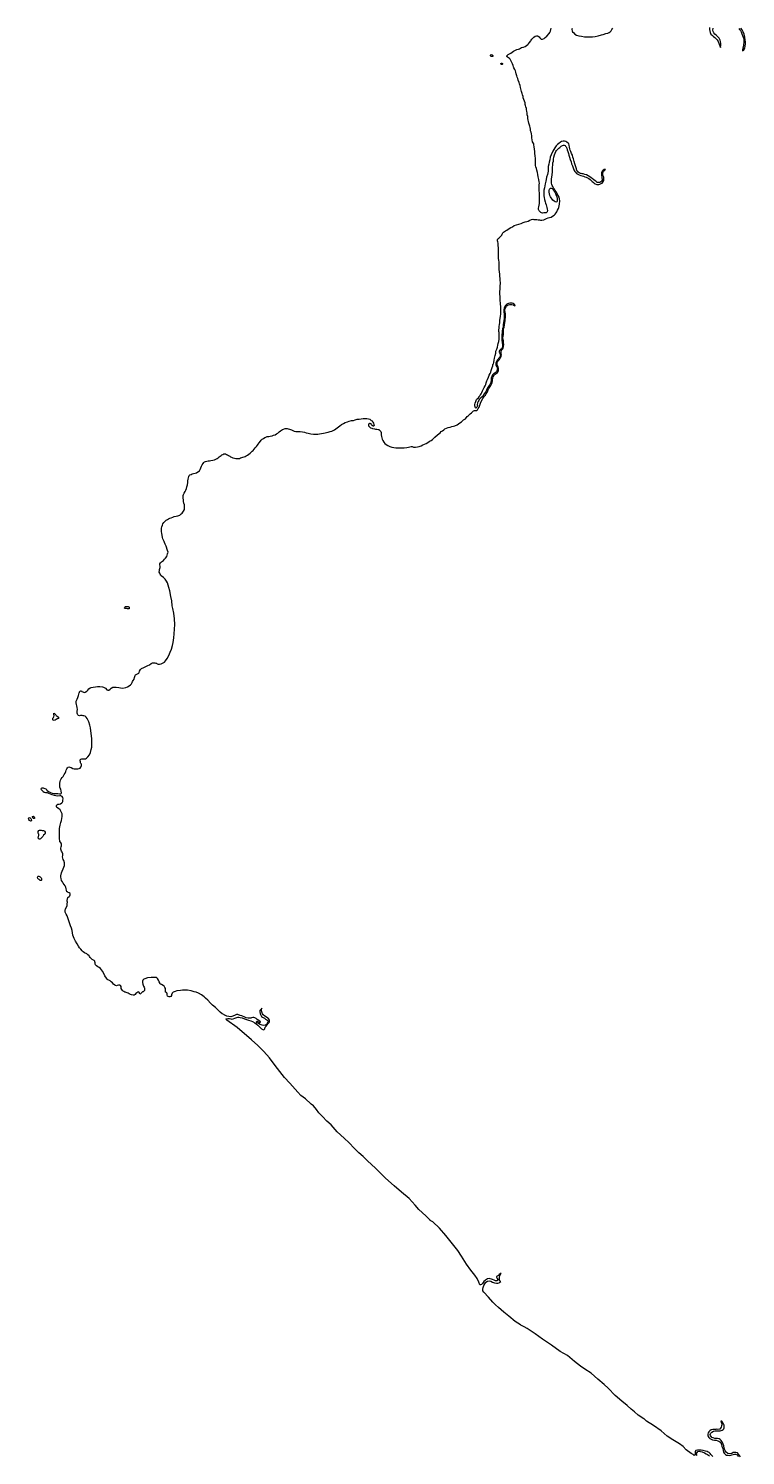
# Model space of a CAD drawing. Extents: x 283583 to 658922, y 889284 to 1241133.
# Drawn here: x 528378 to 543978, y 939080 to 970131 of the extents above; entities that cross this region are included whole.
import ezdxf

# ---------------------------------------------------------------- set-up
doc = ezdxf.new("R2010")
doc.units = 0
doc.header["$MEASUREMENT"] = 0
doc.layers.add('PUNTARENAS', color=7, linetype='Continuous')

msp = doc.modelspace()

# ---------------------------------------------------------------- linework, layer by layer
at = {"layer": 'PUNTARENAS', "color": 241}
for points in [[(543265, 939060), (543244, 939081), (543223, 939100), (543212, 939121), (543187, 939142), (543168, 939151), (543142, 939163), (543111, 939174), (543060, 939185), (543013, 939193), (542967, 939198), (542931, 939198), (542897, 939189), (542893, 939179), (542886, 939157), (542886, 939132), (542878, 939102), (542879, 939083), (542860, 939081), (542838, 939099), (542800, 939126), (542688, 939205), (542620, 939276), (542545, 939330), (542401, 939423), (542276, 939502), (542142, 939617), (541979, 939730), (541826, 939823), (541771, 939875), (541764, 939880), (541644, 939956), (541560, 940032), (541492, 940089), (541406, 940168), (541289, 940263), (541141, 940388), (540990, 940547), (540907, 940622), (540768, 940740), (540620, 940872), (540484, 940956), (540390, 941024), (540258, 941126), (540107, 941255), (539948, 941342), (539759, 941478), (539563, 941614), (539403, 941726), (539339, 941771), (539231, 941842), (539159, 941880), (539089, 941914), (539083, 941921), (538966, 941993), (538826, 942111), (538721, 942201), (538607, 942300), (538539, 942357), (538479, 942417), (538385, 942527), (538283, 942633), (538266, 942662), (538264, 942699), (538271, 942737), (538284, 942776), (538307, 942811), (538331, 942848), (538364, 942874), (538401, 942880), (538440, 942872), (538475, 942854), (538520, 942837), (538558, 942828), (538586, 942826), (538618, 942839), (538632, 942850), (538653, 942863), (538642, 942870), (538629, 942887), (538627, 942907), (538623, 942931), (538627, 942963), (538634, 942987), (538646, 943015), (538660, 943046), (538622, 943015), (538601, 942998), (538562, 942976), (538560, 942963), (538566, 942948), (538577, 942930), (538590, 942907), (538583, 942889), (538570, 942878), (538555, 942878), (538538, 942881), (538508, 942893), (538477, 942906), (538451, 942913), (538422, 942924), (538401, 942928), (538368, 942921), (538323, 942897), (538286, 942865), (538257, 942823), (538234, 942800), (538216, 942795), (538201, 942792), (538200, 942796), (538177, 942849), (538139, 942932), (538090, 943000), (538000, 943110), (537905, 943242), (537796, 943416), (537717, 943541), (537604, 943688), (537456, 943866), (537317, 944029), (537173, 944165), (537120, 944196), (537119, 944196), (537120, 944199), (537033, 944286), (536943, 944366), (536871, 944434), (536792, 944525), (536660, 944672), (536497, 944809), (536331, 944949), (536142, 945112), (535927, 945331), (535757, 945494), (535659, 945589), (535568, 945668), (535463, 945770), (535357, 945880), (535244, 945982), (535097, 946122), (534964, 946274), (534870, 946353), (534776, 946455), (534693, 946535), (534644, 946610), (534579, 946686), (534530, 946724), (534519, 946731), (534406, 946841), (534304, 946913), (534236, 946985), (534066, 947178), (533949, 947307), (533745, 947568), (533624, 947731), (533500, 947871), (533368, 947999), (533228, 948124), (532918, 948393), (532692, 948552), (532671, 948573), (532681, 948581), (532714, 948589), (532752, 948586), (532777, 948579), (532801, 948576), (532834, 948584), (532866, 948597), (532907, 948612), (532930, 948617), (532953, 948617), (532985, 948610), (533028, 948600), (533075, 948582), (533118, 948567), (533163, 948552), (533216, 948539), (533250, 948526), (533303, 948493), (533329, 948469), (533366, 948441), (533382, 948430), (533418, 948395), (533446, 948364), (533478, 948346), (533489, 948345), (533506, 948352), (533516, 948364), (533519, 948378), (533529, 948400), (533547, 948425), (533572, 948451), (533593, 948476), (533613, 948500), (533620, 948524), (533618, 948543), (533613, 948570), (533598, 948590), (533584, 948599), (533556, 948616), (533523, 948641), (533486, 948666), (533472, 948692), (533452, 948730), (533449, 948773), (533455, 948814), (533432, 948786), (533414, 948761), (533414, 948740), (533417, 948690), (533429, 948659), (533450, 948633), (533470, 948616), (533483, 948608), (533511, 948596), (533537, 948575), (533560, 948563), (533587, 948545), (533593, 948525), (533587, 948512), (533572, 948489), (533554, 948461), (533524, 948443), (533494, 948438), (533461, 948443), (533417, 948459), (533382, 948476), (533352, 948494), (533341, 948514), (533344, 948527), (533354, 948527), (533366, 948521), (533394, 948506), (533412, 948499), (533422, 948506), (533425, 948516), (533420, 948524), (533414, 948530), (533390, 948545), (533351, 948570), (533331, 948587), (533305, 948605), (533280, 948613), (533255, 948613), (533232, 948605), (533214, 948597), (533186, 948593), (533155, 948593), (533115, 948605), (533082, 948615), (533018, 948643), (532980, 948656), (532934, 948673), (532902, 948673), (532873, 948658), (532825, 948640), (532782, 948627), (532734, 948630), (532691, 948642), (532646, 948663), (532641, 948663), (532630, 948674), (532594, 948691), (532550, 948726), (532491, 948784), (532443, 948826), (532380, 948882), (532336, 948924), (532280, 948984), (532230, 949028), (532197, 949060), (532141, 949104), (532073, 949141), (532027, 949158), (531984, 949171), (531916, 949190), (531836, 949205), (531782, 949208), (531725, 949204), (531682, 949200), (531607, 949187), (531568, 949178), (531525, 949158), (531501, 949139), (531486, 949106), (531486, 949087), (531475, 949069), (531456, 949062), (531436, 949063), (531418, 949067), (531399, 949075), (531397, 949106), (531395, 949126), (531386, 949145), (531379, 949152), (531360, 949160), (531357, 949178), (531355, 949199), (531359, 949221), (531357, 949239), (531347, 949263), (531331, 949291), (531305, 949308), (531272, 949326), (531251, 949338), (531240, 949352), (531222, 949388), (531207, 949423), (531185, 949458), (531161, 949477), (531113, 949482), (531044, 949482), (530965, 949471), (530911, 949453), (530887, 949445), (530866, 949425), (530859, 949401), (530859, 949374), (530863, 949335), (530881, 949295), (530894, 949267), (530900, 949252), (530903, 949222), (530898, 949196), (530885, 949180), (530875, 949172), (530859, 949171), (530838, 949150), (530831, 949137), (530816, 949122), (530801, 949117), (530790, 949130), (530792, 949152), (530781, 949165), (530766, 949169), (530753, 949165), (530735, 949148), (530716, 949134), (530696, 949112), (530675, 949099), (530653, 949095), (530620, 949102), (530596, 949113), (530570, 949128), (530544, 949139), (530505, 949154), (530487, 949160), (530470, 949165), (530450, 949173), (530435, 949184), (530420, 949199), (530407, 949217), (530396, 949243), (530396, 949284), (530379, 949308), (530361, 949317), (530335, 949312), (530307, 949304), (530294, 949302), (530272, 949305), (530254, 949317), (530228, 949337), (530207, 949363), (530176, 949389), (530152, 949409), (530122, 949424), (530106, 949430), (530095, 949435), (530071, 949463), (530037, 949520), (530013, 949569), (529986, 949619), (529967, 949645), (529941, 949676), (529913, 949696), (529886, 949715), (529858, 949734), (529847, 949744), (529838, 949759), (529830, 949781), (529830, 949803), (529823, 949820), (529819, 949834), (529804, 949847), (529793, 949859), (529777, 949866), (529766, 949873), (529756, 949881), (529730, 949903), (529718, 949918), (529706, 949938), (529694, 949955), (529668, 949975), (529647, 949992), (529592, 950020), (529570, 950038), (529546, 950062), (529514, 950096), (529486, 950129), (529464, 950163), (529435, 950210), (529398, 950273), (529368, 950332), (529344, 950399), (529331, 950451), (529324, 950506), (529313, 950552), (529294, 950604), (529265, 950691), (529232, 950782), (529217, 950820), (529195, 950861), (529176, 950905), (529173, 950940), (529180, 950972), (529215, 951042), (529221, 951081), (529223, 951122), (529221, 951142), (529221, 951168), (529225, 951188), (529236, 951218), (529260, 951242), (529273, 951259), (529281, 951281), (529281, 951307), (529260, 951321), (529240, 951333), (529223, 951342), (529212, 951346), (529201, 951383), (529199, 951412), (529188, 951446), (529173, 951473), (529153, 951504), (529133, 951532), (529114, 951561), (529096, 951595), (529087, 951637), (529083, 951663), (529083, 951695), (529092, 951756), (529111, 951798), (529131, 951845), (529148, 951880), (529157, 951919), (529157, 951978), (529143, 952028), (529133, 952047), (529124, 952075), (529119, 952107), (529122, 952138), (529122, 952171), (529113, 952208), (529098, 952231), (529087, 952255), (529084, 952275), (529084, 952297), (529091, 952323), (529097, 952345), (529097, 952386), (529086, 952403), (529071, 952423), (529060, 952436), (529056, 952460), (529052, 952494), (529054, 952550), (529055, 952720), (529064, 952792), (529077, 952853), (529094, 952900), (529105, 952939), (529110, 952987), (529107, 953040), (529090, 953089), (529066, 953127), (529031, 953161), (528996, 953183), (528985, 953203), (528985, 953214), (528994, 953238), (529013, 953249), (529044, 953256), (529072, 953263), (529103, 953280), (529116, 953295), (529122, 953313), (529127, 953337), (529133, 953367), (529124, 953399), (529109, 953417), (529079, 953432), (529057, 953432), (529015, 953430), (528970, 953431), (528941, 953439), (528889, 953457), (528859, 953472), (528820, 953485), (528787, 953498), (528757, 953502), (528730, 953504), (528715, 953504), (528696, 953520), (528689, 953537), (528674, 953552), (528661, 953563), (528656, 953583), (528659, 953600), (528676, 953607), (528695, 953605), (528713, 953600), (528735, 953591), (528752, 953583), (528767, 953572), (528769, 953563), (528780, 953553), (528811, 953529), (528854, 953507), (528889, 953492), (528928, 953487), (528976, 953485), (529017, 953481), (529048, 953479), (529070, 953479), (529081, 953480), (529089, 953486), (529094, 953502), (529087, 953537), (529078, 953578), (529069, 953604), (529061, 953624), (529059, 953656), (529059, 953708), (529067, 953743), (529076, 953772), (529089, 953802), (529108, 953834), (529128, 953858), (529139, 953871), (529156, 953896), (529176, 953930), (529187, 953965), (529197, 953993), (529210, 954019), (529225, 954041), (529230, 954048), (529238, 954056), (529252, 954062), (529275, 954060), (529304, 954047), (529339, 954032), (529373, 954023), (529454, 954023), (529478, 954030), (529499, 954039), (529517, 954060), (529525, 954075), (529530, 954095), (529528, 954121), (529517, 954141), (529508, 954152), (529508, 954171), (529501, 954195), (529501, 954219), (529514, 954234), (529536, 954241), (529569, 954237), (529591, 954239), (529615, 954241), (529636, 954251), (529669, 954279), (529701, 954323), (529727, 954375), (529743, 954445), (529753, 954494), (529758, 954564), (529755, 954679), (529744, 954788), (529727, 954916), (529722, 954946), (529714, 954974), (529689, 955044), (529670, 955085), (529653, 955120), (529631, 955148), (529609, 955165), (529583, 955174), (529565, 955178), (529544, 955183), (529524, 955182), (529505, 955180), (529489, 955178), (529468, 955184), (529454, 955194), (529441, 955208), (529439, 955231), (529439, 955273), (529443, 955316), (529437, 955358), (529432, 955395), (529421, 955421), (529411, 955457), (529415, 955497), (529437, 955540), (529450, 955573), (529462, 955614), (529475, 955643), (529482, 955673), (529488, 955685), (529489, 955698), (529502, 955711), (529517, 955716), (529528, 955716), (529541, 955707), (529558, 955694), (529571, 955687), (529586, 955685), (529613, 955692), (529645, 955711), (529667, 955735), (529691, 955759), (529719, 955781), (529743, 955794), (529784, 955801), (529838, 955807), (529880, 955812), (529926, 955812), (529984, 955807), (530008, 955795), (530024, 955789), (530049, 955774), (530084, 955739), (530104, 955731), (530128, 955735), (530154, 955756), (530178, 955778), (530211, 955796), (530245, 955800), (530282, 955798), (530341, 955789), (530380, 955781), (530430, 955777), (530493, 955792), (530530, 955805), (530571, 955827), (530600, 955848), (530617, 955869), (530630, 955900), (530637, 955921), (530652, 955943), (530674, 955971), (530684, 956006), (530689, 956033), (530695, 956050), (530708, 956067), (530734, 956083), (530762, 956094), (530780, 956103), (530788, 956119), (530795, 956149), (530812, 956182), (530839, 956208), (530889, 956228), (530928, 956245), (530977, 956267), (531010, 956286), (531047, 956310), (531062, 956321), (531075, 956325), (531102, 956330), (531125, 956330), (531151, 956324), (531167, 956319), (531176, 956308), (531201, 956300), (531225, 956298), (531265, 956304), (531310, 956326), (531334, 956344), (531360, 956373), (531397, 956425), (531430, 956488), (531460, 956560), (531490, 956629), (531508, 956708), (531523, 956771), (531538, 956874), (531546, 956961), (531557, 957061), (531559, 957164), (531552, 957284), (531539, 957411), (531517, 957510), (531500, 957569), (531493, 957678), (531473, 957774), (531449, 957898), (531432, 957970), (531419, 958020), (531403, 958068), (531380, 958105), (531349, 958151), (531312, 958186), (531266, 958220), (531256, 958233), (531245, 958257), (531236, 958281), (531223, 958303), (531223, 958316), (531231, 958331), (531227, 958346), (531231, 958361), (531238, 958379), (531242, 958401), (531240, 958431), (531233, 958462), (531236, 958486), (531247, 958503), (531268, 958523), (531290, 958538), (531316, 958558), (531338, 958581), (531357, 958607), (531385, 958644), (531396, 958673), (531405, 958697), (531414, 958736), (531405, 958775), (531374, 958869), (531352, 958912), (531335, 958949), (531330, 958967), (531317, 958994), (531303, 959024), (531292, 959059), (531284, 959106), (531277, 959143), (531273, 959189), (531273, 959230), (531272, 959255), (531279, 959285), (531290, 959322), (531303, 959350), (531325, 959381), (531348, 959411), (531374, 959429), (531403, 959450), (531420, 959461), (531451, 959474), (531481, 959485), (531518, 959498), (531549, 959511), (531592, 959520), (531624, 959529), (531667, 959545), (531702, 959574), (531723, 959587), (531750, 959626), (531769, 959665), (531775, 959713), (531771, 959767), (531760, 959800), (531753, 959841), (531749, 959878), (531742, 959909), (531742, 959939), (531743, 959970), (531751, 959994), (531761, 960023), (531783, 960055), (531798, 960088), (531817, 960123), (531822, 960158), (531835, 960204), (531841, 960251), (531847, 960286), (531852, 960327), (531861, 960354), (531869, 960384), (531875, 960402), (531889, 960417), (531915, 960428), (531941, 960438), (531969, 960445), (532002, 960454), (532034, 960463), (532063, 960482), (532096, 960509), (532111, 960533), (532129, 960571), (532144, 960607), (532159, 960638), (532176, 960668), (532192, 960688), (532207, 960701), (532229, 960712), (532257, 960718), (532290, 960723), (532313, 960723), (532346, 960729), (532390, 960738), (532424, 960747), (532479, 960775), (532502, 960789), (532528, 960808), (532546, 960823), (532572, 960838), (532587, 960852), (532605, 960865), (532628, 960873), (532663, 960873), (532683, 960865), (532709, 960852), (532731, 960837), (532755, 960824), (532774, 960813), (532797, 960801), (532823, 960792), (532856, 960779), (532891, 960773), (532930, 960773), (532969, 960777), (532993, 960788), (533017, 960795), (533043, 960806), (533069, 960814), (533093, 960821), (533115, 960830), (533145, 960849), (533173, 960869), (533204, 960891), (533225, 960915), (533243, 960932), (533263, 960951), (533286, 960976), (533308, 961004), (533338, 961039), (533357, 961066), (533374, 961088), (533396, 961116), (533422, 961151), (533441, 961175), (533461, 961192), (533489, 961212), (533518, 961233), (533539, 961242), (533572, 961251), (533607, 961256), (533639, 961262), (533676, 961271), (533707, 961280), (533742, 961293), (533776, 961312), (533801, 961329), (533830, 961352), (533864, 961377), (533901, 961403), (533927, 961416), (533964, 961425), (534003, 961425), (534030, 961422), (534058, 961412), (534099, 961396), (534130, 961384), (534160, 961371), (534193, 961362), (534245, 961360), (534290, 961360), (534338, 961358), (534382, 961349), (534417, 961334), (534465, 961323), (534521, 961310), (534579, 961303), (534637, 961301), (534672, 961301), (534712, 961309), (534755, 961320), (534794, 961327), (534829, 961336), (534861, 961340), (534899, 961347), (534940, 961360), (534975, 961370), (535009, 961384), (535038, 961399), (535066, 961419), (535122, 961464), (535150, 961487), (535187, 961513), (535232, 961537), (535269, 961555), (535315, 961574), (535356, 961588), (535408, 961598), (535447, 961603), (535487, 961618), (535530, 961629), (535573, 961631), (535615, 961638), (535660, 961644), (535702, 961647), (535737, 961647), (535773, 961638), (535804, 961627), (535835, 961605), (535852, 961592), (535867, 961567), (535884, 961541), (535892, 961515), (535897, 961492), (535892, 961481), (535877, 961480), (535858, 961493), (535844, 961509), (535831, 961526), (535814, 961533), (535796, 961533), (535779, 961526), (535772, 961506), (535775, 961489), (535783, 961476), (535803, 961456), (535821, 961444), (535845, 961431), (535864, 961424), (535903, 961417), (535927, 961413), (535958, 961411), (535984, 961407), (536003, 961402), (536018, 961390), (536031, 961378), (536042, 961365), (536051, 961342), (536053, 961318), (536054, 961287), (536058, 961253), (536064, 961224), (536073, 961192), (536089, 961163), (536108, 961131), (536132, 961103), (536163, 961077), (536199, 961055), (536236, 961035), (536286, 961024), (536324, 961014), (536371, 961009), (536425, 961006), (536481, 961006), (536551, 961008), (536612, 961015), (536647, 961022), (536673, 961028), (536705, 961035), (536727, 961033), (536755, 961024), (536797, 961024), (536840, 961028), (536877, 961037), (536921, 961052), (536960, 961072), (536992, 961085), (537027, 961100), (537066, 961122), (537094, 961142), (537115, 961156), (537141, 961165), (537167, 961189), (537187, 961213), (537221, 961237), (537280, 961293), (537308, 961309), (537337, 961333), (537360, 961359), (537387, 961376), (537413, 961398), (537439, 961417), (537473, 961433), (537510, 961446), (537554, 961459), (537592, 961471), (537624, 961480), (537657, 961489), (537703, 961506), (537736, 961530), (537766, 961552), (537796, 961571), (537824, 961591), (537846, 961613), (537874, 961630), (537885, 961635), (537900, 961659), (537924, 961685), (537946, 961702), (537968, 961726), (537990, 961748), (538018, 961770), (538040, 961791), (538061, 961811), (538085, 961820), (538102, 961820), (538120, 961816), (538134, 961819), (538147, 961832), (538164, 961862), (538182, 961893), (538195, 961934), (538214, 961976), (538230, 962015), (538264, 962078), (538286, 962110), (538303, 962136), (538319, 962153), (538337, 962183), (538352, 962207), (538363, 962227), (538369, 962247), (538380, 962271), (538393, 962296), (538406, 962321), (538421, 962342), (538434, 962364), (538454, 962395), (538465, 962425), (538473, 962456), (538474, 962477), (538474, 962499), (538478, 962525), (538491, 962551), (538500, 962575), (538512, 962592), (538532, 962608), (538554, 962623), (538581, 962648), (538594, 962668), (538603, 962689), (538605, 962713), (538605, 962740), (538594, 962768), (538583, 962798), (538576, 962826), (538578, 962850), (538583, 962876), (538594, 962900), (538626, 962931), (538643, 962955), (538657, 962981), (538665, 963005), (538667, 963027), (538663, 963061), (538659, 963079), (538661, 963100), (538663, 963114), (538680, 963137), (538692, 963152), (538707, 963176), (538714, 963211), (538718, 963256), (538714, 963298), (538714, 963335), (538709, 963373), (538701, 963402), (538705, 963439), (538711, 963465), (538713, 963508), (538713, 963524), (538715, 963565), (538716, 963595), (538724, 963635), (538733, 963683), (538741, 963726), (538747, 963770), (538749, 963807), (538755, 963840), (538757, 963869), (538757, 963895), (538755, 963927), (538747, 963960), (538742, 963979), (538744, 964003), (538749, 964032), (538761, 964062), (538775, 964088), (538796, 964105), (538816, 964116), (538846, 964125), (538868, 964125), (538896, 964123), (538920, 964119), (538938, 964108), (538959, 964099), (538970, 964104), (538961, 964117), (538944, 964134), (538920, 964147), (538898, 964154), (538868, 964158), (538848, 964154), (538824, 964149), (538803, 964142), (538785, 964132), (538768, 964118), (538753, 964101), (538742, 964081), (538731, 964055), (538727, 964034), (538720, 964010), (538718, 963975), (538720, 963949), (538725, 963921), (538727, 963894), (538727, 963820), (538721, 963779), (538714, 963733), (538708, 963683), (538703, 963634), (538694, 963606), (538687, 963543), (538683, 963510), (538679, 963472), (538676, 963439), (538675, 963384), (538677, 963345), (538685, 963317), (538686, 963287), (538688, 963254), (538693, 963233), (538691, 963214), (538691, 963192), (538678, 963175), (538667, 963164), (538658, 963151), (538643, 963140), (538628, 963127), (538621, 963111), (538619, 963092), (538624, 963079), (538632, 963063), (538640, 963049), (538644, 963032), (538645, 963013), (538640, 962993), (538627, 962969), (538605, 962952), (538595, 962939), (538584, 962925), (538569, 962902), (538558, 962877), (538549, 962853), (538543, 962828), (538549, 962804), (538562, 962780), (538573, 962767), (538577, 962754), (538582, 962732), (538578, 962708), (538575, 962691), (538564, 962675), (538551, 962658), (538530, 962640), (538512, 962627), (538495, 962614), (538475, 962592), (538460, 962558), (538451, 962546), (538448, 962528), (538446, 962507), (538446, 962461), (538440, 962441), (538433, 962415), (538423, 962393), (538403, 962365), (538388, 962341), (538373, 962319), (538359, 962296), (538343, 962264), (538333, 962242), (538317, 962214), (538293, 962181), (538269, 962144), (538248, 962120), (538220, 962094), (538198, 962070), (538183, 962057), (538176, 962037), (538163, 962014), (538150, 961987), (538143, 961941), (538145, 961919), (538141, 961904), (538136, 961888), (538114, 961873), (538104, 961880), (538097, 961899), (538090, 961921), (538092, 961949), (538095, 961982), (538108, 962015), (538119, 962036), (538127, 962058), (538142, 962073), (538166, 962095), (538181, 962113), (538197, 962143), (538212, 962163), (538229, 962182), (538244, 962211), (538258, 962248), (538275, 962289), (538292, 962319), (538312, 962358), (538326, 962388), (538337, 962421), (538352, 962462), (538367, 962497), (538384, 962544), (538402, 962588), (538421, 962627), (538436, 962653), (538445, 962688), (538456, 962732), (538469, 962758), (538479, 962790), (538484, 962817), (538495, 962834), (538499, 962864), (538508, 962914), (538520, 962959), (538532, 963016), (538543, 963068), (538548, 963113), (538565, 963153), (538580, 963196), (538593, 963240), (538600, 963277), (538610, 963320), (538617, 963372), (538618, 963410), (538618, 963447), (538616, 963484), (538616, 963513), (538613, 963541), (538613, 963571), (538615, 963608), (538618, 963647), (538624, 963693), (538630, 963728), (538635, 963776), (538650, 963869), (538654, 963917), (538656, 963974), (538654, 964020), (538654, 964067), (538653, 964088), (538650, 964129), (538646, 964162), (538640, 964208), (538637, 964249), (538637, 964303), (538633, 964347), (538633, 964416), (538639, 964449), (538639, 964493), (538641, 964534), (538645, 964582), (538645, 964608), (538641, 964645), (538639, 964692), (538631, 964741), (538631, 964783), (538625, 964839), (538620, 964887), (538620, 964970), (538616, 965005), (538616, 965050), (538609, 965090), (538605, 965126), (538606, 965292), (538602, 965333), (538601, 965364), (538599, 965399), (538599, 965432), (538598, 965464), (538592, 965489), (538585, 965510), (538581, 965534), (538590, 965556), (538611, 965569), (538629, 965587), (538648, 965604), (538663, 965619), (538675, 965636), (538681, 965658), (538698, 965686), (538716, 965702), (538753, 965726), (538787, 965743), (538837, 965776), (538872, 965798), (538907, 965819), (538948, 965843), (538996, 965859), (539044, 965874), (539098, 965891), (539144, 965907), (539183, 965924), (539222, 965935), (539249, 965941), (539286, 965958), (539321, 965973), (539353, 965980), (539373, 965978), (539399, 965976), (539436, 965972), (539464, 965969), (539493, 965967), (539519, 965963), (539549, 965961), (539589, 965969), (539619, 965980), (539651, 965996), (539684, 966009), (539715, 966018), (539749, 966029), (539780, 966048), (539814, 966068), (539837, 966088), (539859, 966117), (539874, 966143), (539891, 966175), (539907, 966213), (539915, 966239), (539933, 966306), (539935, 966334), (539937, 966358), (539941, 966384), (539935, 966423), (539924, 966458), (539904, 966495), (539882, 966536), (539863, 966573), (539854, 966586), (539837, 966608), (539823, 966634), (539804, 966658), (539786, 966693), (539773, 966715), (539763, 966739), (539758, 966769), (539754, 966810), (539760, 966834), (539759, 966862), (539766, 966899), (539774, 966949), (539776, 967014), (539780, 967064), (539782, 967107), (539789, 967168), (539789, 967209), (539798, 967247), (539800, 967286), (539811, 967334), (539823, 967379), (539836, 967421), (539854, 967458), (539869, 967475), (539888, 967499), (539915, 967531), (539941, 967545), (539969, 967568), (539995, 967584), (540019, 967592), (540036, 967595), (540056, 967588), (540065, 967573), (540076, 967554), (540089, 967525), (540100, 967493), (540111, 967454), (540126, 967412), (540137, 967375), (540148, 967334), (540167, 967280), (540182, 967228), (540193, 967184), (540213, 967143), (540228, 967101), (540246, 967056), (540263, 967021), (540280, 967003), (540304, 966976), (540328, 966961), (540360, 966946), (540395, 966935), (540426, 966922), (540456, 966916), (540486, 966903), (540513, 966896), (540543, 966883), (540569, 966866), (540597, 966848), (540623, 966827), (540643, 966805), (540667, 966785), (540687, 966764), (540708, 966749), (540745, 966740), (540785, 966740), (540811, 966745), (540835, 966757), (540858, 966768), (540872, 966788), (540889, 966808), (540897, 966832), (540897, 966899), (540882, 966929), (540874, 966956), (540876, 966988), (540891, 967021), (540913, 967045), (540936, 967064), (540913, 967064), (540901, 967062), (540880, 967051), (540862, 967027), (540847, 966999), (540843, 966971), (540843, 966936), (540850, 966906), (540854, 966879), (540861, 966849), (540858, 966831), (540848, 966812), (540828, 966795), (540808, 966782), (540784, 966777), (540754, 966781), (540728, 966801), (540708, 966818), (540678, 966838), (540641, 966864), (540617, 966883), (540591, 966901), (540558, 966923), (540519, 966944), (540482, 966957), (540445, 966966), (540426, 966970), (540403, 966973), (540387, 966976), (540359, 966993), (540340, 967006), (540322, 967025), (540311, 967045), (540304, 967078), (540296, 967102), (540281, 967145), (540268, 967188), (540252, 967240), (540233, 967297), (540221, 967334), (540211, 967373), (540195, 967415), (540178, 967456), (540165, 967484), (540158, 967512), (540149, 967547), (540145, 967593), (540134, 967623), (540117, 967640), (540088, 967660), (540069, 967675), (540043, 967682), (540008, 967680), (539977, 967671), (539953, 967656), (539919, 967632), (539890, 967605), (539858, 967575), (539828, 967534), (539806, 967497), (539784, 967464), (539747, 967383), (539730, 967333), (539719, 967272), (539704, 967222), (539696, 967176), (539688, 967128), (539684, 967080), (539682, 967030), (539675, 966991), (539667, 966954), (539651, 966895), (539641, 966847), (539636, 966810), (539623, 966754), (539614, 966710), (539602, 966664), (539593, 966617), (539589, 966562), (539590, 966524), (539593, 966501), (539592, 966496), (539594, 966488), (539597, 966457), (539607, 966409), (539618, 966363), (539625, 966330), (539638, 966296), (539645, 966268), (539656, 966235), (539664, 966202), (539667, 966172), (539662, 966141), (539640, 966124), (539614, 966117), (539591, 966117), (539560, 966113), (539540, 966120), (539523, 966130), (539508, 966143), (539486, 966167), (539477, 966195), (539477, 966220), (539481, 966252), (539488, 966287), (539495, 966324), (539499, 966365), (539497, 966422), (539499, 966454), (539499, 966481), (539496, 966518), (539494, 966557), (539488, 966602), (539489, 966693), (539490, 966731), (539494, 966767), (539491, 966796), (539483, 966844), (539470, 966902), (539459, 966952), (539450, 967000), (539437, 967046), (539428, 967087), (539415, 967120), (539409, 967149), (539409, 967303), (539405, 967358), (539398, 967415), (539394, 967454), (539387, 967503), (539379, 967554), (539376, 967597), (539370, 967621), (539357, 967643), (539344, 967669), (539337, 967708), (539333, 967756), (539330, 967797), (539321, 967838), (539313, 967878), (539303, 967903), (539298, 967940), (539294, 967976), (539287, 968007), (539279, 968031), (539261, 968074), (539257, 968109), (539253, 968139), (539246, 968176), (539239, 968220), (539231, 968252), (539228, 968292), (539220, 968331), (539215, 968364), (539210, 968388), (539199, 968426), (539192, 968456), (539188, 968478), (539181, 968514), (539173, 968547), (539155, 968589), (539144, 968625), (539138, 968654), (539127, 968686), (539120, 968719), (539103, 968758), (539098, 968788), (539090, 968819), (539085, 968847), (539072, 968888), (539063, 968926), (539055, 968960), (539035, 969008), (539024, 969043), (539009, 969073), (539000, 969099), (538994, 969122), (538988, 969146), (538981, 969179), (538971, 969213), (538959, 969242), (538940, 969276), (538933, 969298), (538922, 969329), (538909, 969366), (538890, 969403), (538875, 969435), (538855, 969461), (538840, 969481), (538822, 969492), (538803, 969507), (538797, 969512), (538788, 969521), (538782, 969534), (538790, 969547), (538817, 969567), (538845, 969584), (538875, 969597), (538899, 969615), (538930, 969641), (539004, 969674), (539038, 969685), (539060, 969689), (539084, 969704), (539103, 969717), (539132, 969726), (539147, 969726), (539184, 969743), (539214, 969759), (539243, 969780), (539258, 969798), (539280, 969828), (539305, 969863), (539313, 969880), (539328, 969901), (539348, 969923), (539370, 969941), (539402, 969962), (539430, 969971), (539452, 969971), (539469, 969965), (539487, 969949), (539502, 969927), (539517, 969912), (539531, 969902), (539561, 969902), (539596, 969917), (539622, 969934), (539655, 969965), (539707, 970021), (539722, 970047), (539739, 970076), (539745, 970111), (539748, 970137)], [(540207, 970133), (540200, 970107), (540205, 970081), (540217, 970057), (540241, 970035), (540265, 970009), (540300, 969990), (540349, 969975), (540408, 969963), (540473, 969950), (540528, 969948), (540599, 969952), (540650, 969954), (540704, 969959), (540775, 969974), (540845, 969992), (540884, 970002), (540941, 970020), (540982, 970033), (541013, 970046), (541032, 970061), (541054, 970083), (541067, 970109), (541093, 970140)], [(543193, 970153), (543197, 970107), (543210, 970046), (543228, 970011), (543260, 969981), (543283, 969960), (543313, 969934), (543335, 969912), (543359, 969886), (543385, 969847), (543409, 969789), (543436, 969719), (543442, 969763), (543444, 969804), (543436, 969847), (543425, 969878), (543405, 969921), (543372, 969960), (543340, 969986), (543314, 970010), (543289, 970039), (543274, 970063), (543266, 970099), (543276, 970136)], [(543831, 970135), (543850, 970111), (543868, 970089), (543888, 970059), (543901, 970018), (543931, 969944), (543940, 969909), (543946, 969872), (543945, 969831), (543938, 969777), (543937, 969756), (543920, 969706), (543917, 969678), (543917, 969645), (543939, 969671), (543961, 969706), (543974, 969745), (543978, 969795), (543978, 969845), (543971, 969886), (543965, 969943), (543947, 970012), (543928, 970060), (543904, 970104), (543880, 970141)], [(543872, 939047), (543830, 939111), (543802, 939134), (543766, 939145), (543739, 939145), (543711, 939141), (543679, 939119), (543641, 939113), (543593, 939126), (543557, 939149), (543536, 939181), (543517, 939238), (543504, 939289), (543483, 939344), (543466, 939380), (543447, 939403), (543426, 939426), (543403, 939441), (543369, 939448), (543346, 939448), (543308, 939450), (543274, 939460), (543246, 939473), (543229, 939490), (543215, 939511), (543213, 939535), (543217, 939558), (543232, 939575), (543246, 939587), (543282, 939609), (543308, 939615), (543323, 939619), (543361, 939615), (543397, 939617), (543424, 939619), (543447, 939623), (543473, 939627), (543496, 939648), (543507, 939659), (543515, 939682), (543515, 939712), (543511, 939737), (543500, 939765), (543484, 939790), (543465, 939826), (543439, 939824), (543452, 939799), (543465, 939775), (543462, 939746), (543460, 939723), (543452, 939695), (543435, 939674), (543418, 939655), (543378, 939647), (543350, 939649), (543335, 939647), (543302, 939647), (543268, 939642), (543234, 939636), (543204, 939619), (543183, 939596), (543166, 939569), (543158, 939541), (543162, 939507), (543181, 939473), (543206, 939448), (543231, 939431), (543263, 939423), (543305, 939415), (543339, 939409), (543375, 939400), (543401, 939389), (543420, 939373), (543441, 939353), (543453, 939317), (543466, 939275), (543483, 939231), (543491, 939186), (543500, 939155), (543517, 939129), (543542, 939104), (543567, 939089), (543599, 939085), (543629, 939080), (543658, 939087), (543679, 939095), (543709, 939103), (543737, 939106), (543764, 939106), (543796, 939097), (543813, 939082), (543821, 939059)], [(542924, 939076), (542916, 939101), (542916, 939125), (542926, 939146), (542939, 939163), (542967, 939173), (542996, 939165), (543034, 939156), (543087, 939137), (543123, 939118), (543151, 939102), (543195, 939070)]]:
    msp.add_lwpolyline(points, dxfattribs=at)
for points in [[(538465, 969562), (538476, 969554), (538483, 969545), (538484, 969533), (538480, 969524), (538468, 969520), (538448, 969525), (538436, 969531), (538431, 969540), (538431, 969552), (538437, 969559), (538448, 969563)], [(538688, 969353), (538681, 969348), (538669, 969349), (538661, 969353), (538656, 969357), (538653, 969363), (538654, 969369), (538667, 969375), (538681, 969375), (538687, 969371), (538690, 969367), (538691, 969358)], [(539712, 966635), (539712, 966635), (539713, 966638), (539725, 966653), (539736, 966659), (539751, 966659), (539770, 966653), (539787, 966637), (539801, 966616), (539816, 966593), (539831, 966568), (539844, 966538), (539859, 966500), (539876, 966467), (539884, 966432), (539883, 966400), (539879, 966376), (539871, 966360), (539855, 966354), (539839, 966357), (539818, 966372), (539788, 966395), (539769, 966416), (539749, 966444), (539735, 966468), (539721, 966500), (539712, 966534), (539710, 966570), (539707, 966606)], [(530545, 957555), (530558, 957548), (530569, 957539), (530571, 957514), (530566, 957506), (530553, 957501), (530529, 957503), (530513, 957507), (530482, 957512), (530467, 957517), (530469, 957527), (530475, 957538), (530478, 957546), (530489, 957553), (530500, 957557), (530537, 957557)], [(528910, 955125), (528919, 955140), (528930, 955156), (528936, 955182), (528930, 955199), (528927, 955219), (528930, 955232), (528942, 955229), (528951, 955223), (528956, 955212), (528971, 955197), (528980, 955184), (528999, 955166), (529027, 955143), (529032, 955130), (529027, 955119), (529006, 955112), (528993, 955112), (528984, 955103), (528980, 955097), (528954, 955084), (528934, 955073), (528915, 955077), (528906, 955086), (528904, 955097), (528904, 955110)], [(528428, 952942), (528435, 952926), (528444, 952898), (528435, 952883), (528426, 952883), (528411, 952887), (528396, 952900), (528382, 952922), (528378, 952939), (528383, 952957), (528400, 952963), (528415, 952956)], [(528467, 952987), (528483, 952991), (528493, 952983), (528500, 952976), (528511, 952955), (528511, 952942), (528500, 952937), (528480, 952944), (528474, 952955), (528463, 952974)], [(528592, 952542), (528596, 952553), (528601, 952573), (528605, 952584), (528603, 952597), (528598, 952610), (528589, 952630), (528589, 952660), (528603, 952680), (528615, 952688), (528633, 952690), (528652, 952686), (528674, 952682), (528700, 952680), (528716, 952673), (528727, 952667), (528737, 952645), (528737, 952614), (528729, 952601), (528705, 952575), (528690, 952549), (528662, 952521), (528640, 952497), (528625, 952490), (528612, 952492), (528600, 952499), (528590, 952510), (528588, 952530)], [(528662, 951599), (528650, 951593), (528637, 951595), (528628, 951595), (528612, 951610), (528594, 951623), (528582, 951638), (528573, 951662), (528578, 951675), (528587, 951685), (528599, 951686), (528616, 951681), (528628, 951674), (528645, 951659), (528650, 951647), (528657, 951634), (528662, 951617)]]:
    msp.add_lwpolyline(points, close=True, dxfattribs=at)

doc.saveas('drawing.dxf')
